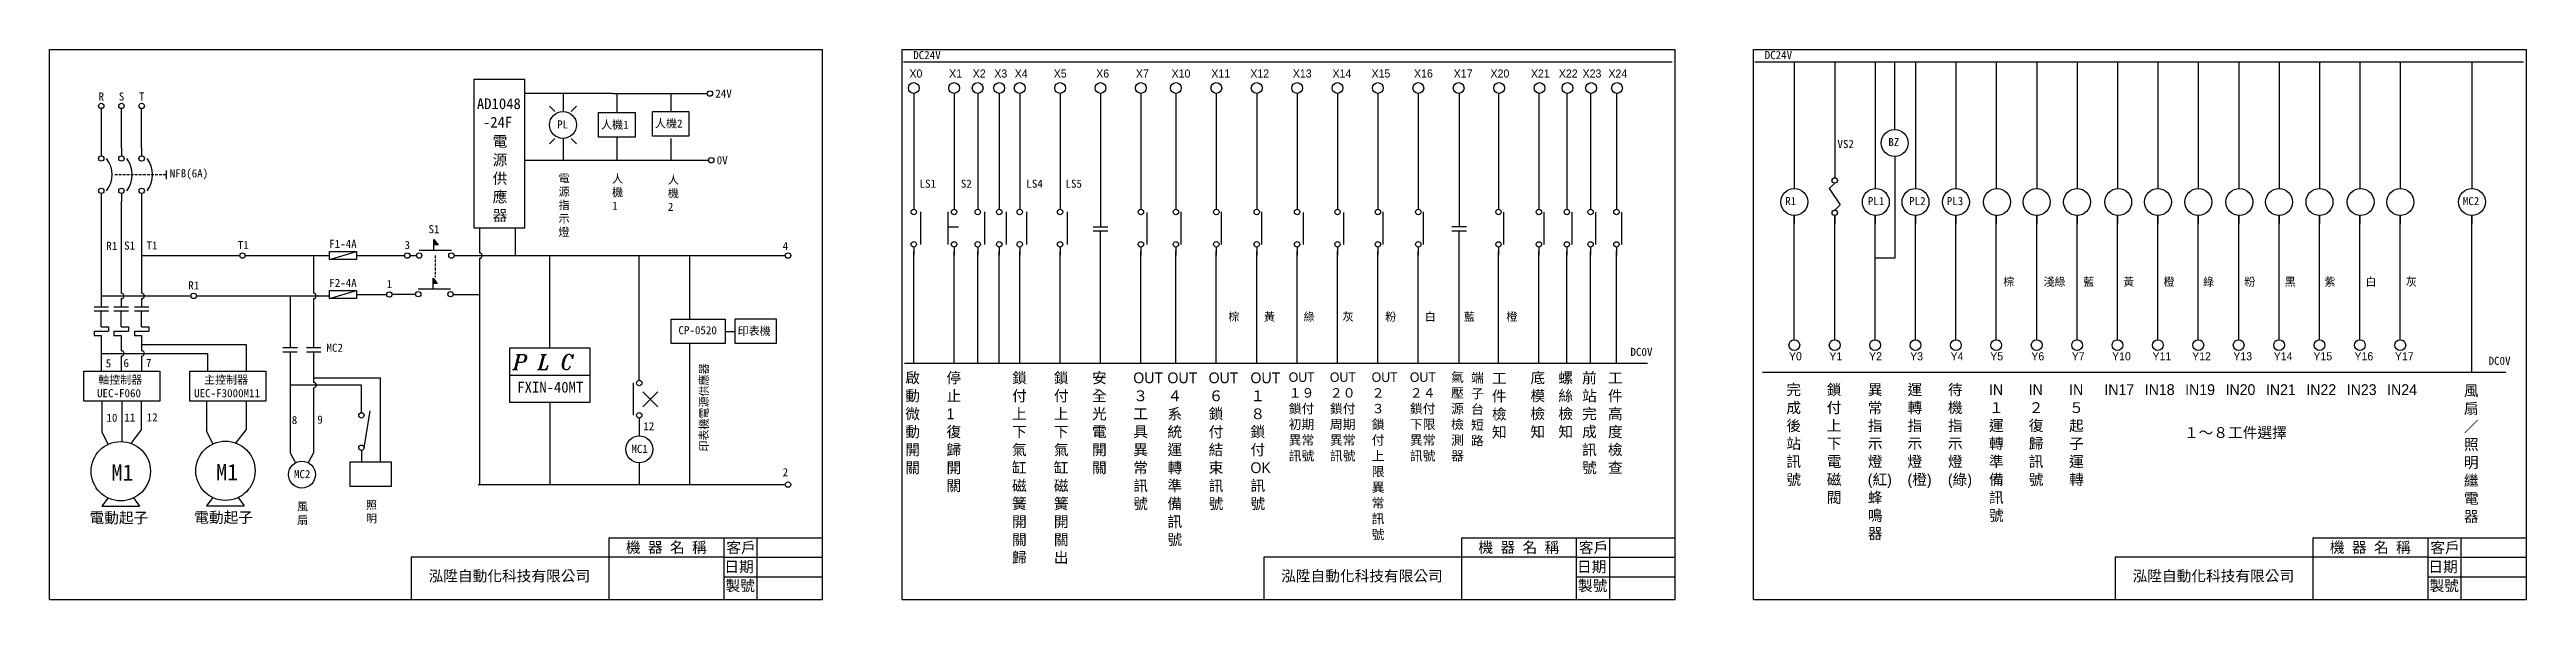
# Model space of a CAD drawing. Extents: x -3 to 917, y 1 to 205.
import ezdxf

# ---------------------------------------------------------------- set-up
doc = ezdxf.new("R2010")
doc.units = 0
doc.header["$MEASUREMENT"] = 0
doc.linetypes.add('HIDDEN9', pattern=[1.5, 1, -0.5])
doc.layers.add('DIM', color=6, linetype='CONTINUOUS')
doc.layers.add('圖框層', color=7, linetype='CONTINUOUS')
doc.styles.add('ITALICT', font='italict', dxfattribs={"height": 3.5})
doc.styles.add('STYLE1', font='kaiu.ttf')
doc.styles.add('STYLE2', font='')
doc.styles.add('STYLE3', font='kaiu.ttf', dxfattribs={"height": 3})
doc.styles.add('STYLE4', font='kaiu.ttf', dxfattribs={"height": 3})
doc.styles.get('STYLE2').set_extended_font_data('PMingLiU')

# ---------------------------------------------------------------- blocks, each defined once
blk = doc.blocks.new('MC')
at = {"layer": 'DIM', "color": 6, "linetype": 'Continuous'}
for p, q in [((-4.74, 3.03), (-7.03, -0.02)), ((4.68, 3.03), (6.97, -0.02)), ((-7.03, -0.02), (6.97, -0.02))]:
    blk.add_line(p, q, dxfattribs=at)
blk.add_circle((-0.03, 12.98), 11, dxfattribs=at)
blk = doc.blocks.new('NFB3')
at = {"layer": 'DIM', "color": 6, "linetype": 'Continuous'}
for p, q in [((0, 0), (0, -3)), ((7.5, 0), (7.5, -3)), ((15, 0), (15, -3)), ((0, -17), (0, -20)), ((7.5, -17), (7.5, -20)), ((15, -17), (15, -20))]:
    blk.add_line(p, q, dxfattribs=at)
for centre in [(0, -4), (7.5, -4), (15, -4), (0, -16), (7.5, -16), (15, -16)]:
    blk.add_circle(centre, 1, dxfattribs=at)
for centre in [(-6, -10), (1.5, -10), (9, -10)]:
    blk.add_arc(centre, 10, 323.1301, 36.8699, dxfattribs=at)
blk = doc.blocks.new('OL')
at = {"layer": 'DIM', "color": 6, "linetype": 'Continuous'}
for p, q in [((0, 0), (2.69, 0)), ((2.69, 0), (2.69, -1.57)), ((-2.69, -1.57), (2.69, -1.57)), ((-2.69, -1.57), (-2.69, -3.15)), ((-2.69, -3.15), (0, -3.15))]:
    blk.add_line(p, q, dxfattribs=at)

msp = doc.modelspace()

# ---------------------------------------------------------------- linework, layer by layer
at = {"layer": 'DIM', "color": 6, "linetype": 'Continuous'}
for p, q in [((154.33, 193.68), (154.33, 138.68)), ((173.33, 193.68), (154.33, 193.68)), ((173.33, 138.68), (173.33, 193.68)), ((313.86, 200.24), (599.25, 200.24)), ((473.12, 200.24), (599.25, 200.24)), ((630, 200.24), (915.39, 200.24)), ((644.65, 200.24), (644.65, 153.23)), ((659.65, 200.24), (659.65, 159.22)), ((674.65, 200.24), (674.65, 153.21)), ((681.92, 175.09), (681.92, 200.24)), ((689.65, 200.24), (689.65, 153.22)), ((704.65, 200.24), (704.65, 153.22)), ((719.65, 200.24), (719.65, 153.21)), ((734.65, 200.24), (734.65, 153.22)), ((749.65, 200.24), (749.65, 153.22)), ((764.65, 200.24), (764.65, 153.21)), ((779.65, 200.24), (779.65, 153.22)), ((789.26, 200.24), (915.39, 200.24)), ((794.65, 200.24), (794.65, 153.22)), ((809.65, 200.24), (809.65, 153.21)), ((824.65, 200.24), (824.65, 153.22)), ((839.65, 200.24), (839.65, 153.22)), ((854.65, 200.24), (854.65, 153.21)), ((869.65, 200.24), (869.65, 153.22)), ((896.26, 200.25), (896.26, 153.23)), ((206, 188.45), (173.33, 188.45)), ((187.45, 188.44), (187.45, 181.82)), ((206, 188.45), (241, 188.45)), ((207.45, 188.44), (207.45, 181.38)), ((227.45, 188.44), (227.45, 181.82)), ((317.68, 188.51), (317.68, 147.01)), ((317.68, 188.51), (317.68, 147.01)), ((332.68, 188.51), (332.68, 147.01)), ((332.68, 188.51), (332.68, 147.01)), ((341.43, 188.51), (341.43, 147.01)), ((341.43, 188.51), (341.43, 147.01)), ((349.44, 188.51), (349.44, 147.01)), ((349.44, 188.51), (349.44, 147.01)), ((357.03, 188.51), (357.03, 147.01)), ((357.03, 188.51), (357.03, 147.01)), ((372.03, 188.51), (372.03, 147.01)), ((372.03, 188.51), (372.03, 147.01)), ((387.03, 188.51), (387.03, 139.06)), ((387.03, 188.51), (387.03, 139.06)), ((402.03, 188.51), (402.03, 147.01)), ((402.03, 188.51), (402.03, 147.01)), ((415.03, 188.51), (415.03, 147.01)), ((415.03, 188.51), (415.03, 147.01)), ((430.03, 188.51), (430.03, 147.01)), ((430.03, 188.51), (430.03, 147.01)), ((445.03, 188.51), (445.03, 147.01)), ((445.03, 188.51), (445.03, 147.01)), ((460.03, 188.51), (460.03, 147.01)), ((460.03, 188.51), (460.03, 147.01)), ((475.03, 188.51), (475.03, 147.01)), ((475.03, 188.51), (475.03, 147.01)), ((490.03, 188.51), (490.03, 147.01)), ((490.03, 188.51), (490.03, 147.01)), ((505.03, 188.51), (505.03, 147.01)), ((505.03, 188.51), (505.03, 147.01)), ((520.22, 188.52), (520.22, 139.07)), ((520.22, 188.52), (520.22, 139.07)), ((534.81, 188.5), (534.81, 147)), ((534.81, 188.5), (534.81, 147)), ((549.81, 188.5), (549.81, 147)), ((549.81, 188.5), (549.81, 147)), ((560.18, 188.5), (560.18, 147)), ((560.18, 188.5), (560.18, 147)), ((569, 188.5), (569, 147)), ((569, 188.5), (569, 147)), ((578.6, 188.5), (578.6, 147)), ((578.6, 188.5), (578.6, 147)), ((16, 182.86), (16, 168.36)), ((23.5, 168.36), (23.5, 182.86)), ((31, 168.36), (31, 182.86)), ((184.45, 181.82), (182.45, 183.82)), ((192.45, 183.82), (190.45, 181.82)), ((184.45, 171.82), (182.45, 169.82)), ((187.45, 171.82), (187.45, 163.73)), ((190.45, 171.82), (192.45, 169.82)), ((207.45, 172.27), (207.45, 163.73)), ((227.45, 171.82), (227.45, 163.73)), ((40.16, 159.85), (40.16, 156.7)), ((173.33, 163.73), (241.5, 163.73)), ((644.65, 160.22), (644.65, 157.22)), ((659.65, 160.22), (659.65, 157.22)), ((681.92, 165.09), (681.92, 127.33)), ((16, 148.36), (16, 109.38)), ((23.41, 148.36), (23.41, 114.36)), ((31, 148.36), (31, 114.36)), ((317.68, 148.51), (317.68, 145.51)), ((317.68, 148.51), (317.68, 145.51)), ((332.68, 148.51), (332.68, 145.51)), ((341.43, 148.51), (341.43, 145.51)), ((349.44, 148.51), (349.44, 145.51)), ((357.03, 148.51), (357.03, 145.51)), ((372.03, 148.51), (372.03, 145.51)), ((372.03, 148.51), (372.03, 145.51)), ((402.03, 148.51), (402.03, 145.51)), ((415.03, 148.51), (415.03, 145.51)), ((415.03, 148.51), (415.03, 145.51)), ((430.03, 148.51), (430.03, 145.51)), ((445.03, 148.51), (445.03, 145.51)), ((445.03, 148.51), (445.03, 145.51)), ((460.03, 148.51), (460.03, 145.51)), ((460.03, 148.51), (460.03, 145.51)), ((475.03, 148.51), (475.03, 145.51)), ((490.03, 148.51), (490.03, 145.51)), ((490.03, 148.51), (490.03, 145.51)), ((505.03, 148.51), (505.03, 145.51)), ((505.03, 148.51), (505.03, 145.51)), ((534.81, 148.5), (534.81, 145.5)), ((534.81, 148.5), (534.81, 145.5)), ((549.81, 148.5), (549.81, 145.5)), ((549.81, 148.5), (549.81, 145.5)), ((560.18, 148.5), (560.18, 145.5)), ((560.18, 148.5), (560.18, 145.5)), ((569, 148.5), (569, 145.5)), ((569, 148.5), (569, 145.5)), ((578.6, 148.5), (578.6, 145.5)), ((578.6, 148.5), (578.6, 145.5)), ((659.65, 155.22), (657.65, 153.22)), ((657.65, 153.22), (661.65, 147.22)), ((661.65, 147.22), (659.65, 145.22)), ((154.33, 138.68), (173.33, 138.68)), ((156.43, 138.68), (156.43, 129.34)), ((169.68, 138.68), (169.68, 128.36)), ((320.24, 144.51), (320.24, 132.51)), ((330.36, 144.51), (330.36, 132.51)), ((330.36, 139.01), (334.36, 139.01)), ((343.99, 144.51), (343.99, 132.51)), ((352, 144.51), (352, 132.51)), ((359.59, 144.51), (359.59, 132.51)), ((374.59, 144.51), (374.59, 132.51)), ((384.33, 139.06), (389.73, 139.06)), ((404.22, 144.36), (404.22, 132.51)), ((416.87, 144.51), (416.87, 132.51)), ((431.87, 144.51), (431.87, 132.51)), ((446.87, 144.51), (446.87, 132.51)), ((462.22, 144.36), (462.22, 132.51)), ((477.22, 144.36), (477.22, 132.51)), ((491.87, 144.51), (491.87, 132.51)), ((506.87, 144.51), (506.87, 132.51)), ((517.52, 139.07), (522.92, 139.07)), ((536.65, 144.5), (536.65, 132.5)), ((551.65, 144.5), (551.65, 132.5)), ((562.02, 144.5), (562.02, 132.5)), ((570.83, 144.5), (570.83, 132.5)), ((580.44, 144.5), (580.44, 132.5)), ((644.65, 143.23), (644.65, 140.23)), ((644.65, 97.11), (644.65, 143.22)), ((659.65, 97.11), (659.65, 143.22)), ((659.65, 143.22), (659.65, 140.22)), ((674.65, 97.11), (674.65, 143.22)), ((674.65, 143.22), (674.65, 140.22)), ((689.65, 97.11), (689.65, 143.22)), ((689.65, 143.22), (689.65, 140.22)), ((704.65, 97.11), (704.65, 143.22)), ((704.65, 143.22), (704.65, 140.22)), ((719.65, 97.11), (719.65, 143.22)), ((719.65, 143.22), (719.65, 140.22)), ((734.65, 97.11), (734.65, 143.22)), ((734.65, 143.22), (734.65, 140.22)), ((749.65, 97.11), (749.65, 143.22)), ((749.65, 143.22), (749.65, 140.22)), ((764.65, 97.11), (764.65, 143.22)), ((764.65, 143.22), (764.65, 140.22)), ((779.65, 97.11), (779.65, 143.22)), ((779.65, 143.22), (779.65, 140.22)), ((794.65, 97.11), (794.65, 143.22)), ((794.65, 143.22), (794.65, 140.22)), ((809.65, 97.11), (809.65, 143.22)), ((809.65, 143.22), (809.65, 140.22)), ((824.65, 97.11), (824.65, 143.22)), ((824.65, 143.22), (824.65, 140.22)), ((839.65, 97.11), (839.65, 143.22)), ((839.65, 143.22), (839.65, 140.22)), ((854.65, 97.11), (854.65, 143.22)), ((854.65, 143.22), (854.65, 140.22)), ((869.65, 97.11), (869.65, 143.22)), ((869.65, 143.22), (869.65, 140.22)), ((896.26, 85.04), (896.26, 143.23)), ((896.26, 143.23), (896.26, 140.23)), ((100.73, 126.88), (110.73, 129.88)), ((100.73, 129.88), (110.73, 129.88)), ((100.73, 126.88), (100.73, 129.88)), ((110.73, 129.88), (110.73, 126.88)), ((134.04, 130.36), (146.04, 130.36)), ((139.54, 130.36), (139.54, 134.36)), ((139.54, 134.36), (141.04, 132.36)), ((141.04, 132.36), (139.54, 132.36)), ((317.68, 131.51), (317.68, 128.51)), ((317.68, 131.51), (317.68, 128.51)), ((317.68, 88.37), (317.68, 130.01)), ((317.68, 88.51), (317.68, 130.01)), ((332.68, 131.51), (332.68, 128.51)), ((332.68, 88.37), (332.68, 130.01)), ((332.68, 88.51), (332.68, 130.01)), ((341.43, 131.51), (341.43, 128.51)), ((341.43, 88.37), (341.43, 130.01)), ((341.43, 88.51), (341.43, 130.01)), ((349.44, 131.51), (349.44, 128.51)), ((349.44, 88.37), (349.44, 130.01)), ((349.44, 88.51), (349.44, 130.01)), ((357.03, 131.51), (357.03, 128.51)), ((357.03, 88.37), (357.03, 130.01)), ((357.03, 88.51), (357.03, 130.01)), ((372.03, 131.51), (372.03, 128.51)), ((372.03, 131.51), (372.03, 128.51)), ((372.03, 88.51), (372.03, 130.01)), ((372.03, 88.37), (372.03, 130.01)), ((384.33, 137.49), (389.71, 137.49)), ((387.03, 88.37), (387.03, 137.49)), ((387.03, 88.51), (387.03, 137.49)), ((402.03, 131.51), (402.03, 128.51)), ((402.03, 88.37), (402.03, 130.01)), ((402.03, 88.51), (402.03, 130.01)), ((415.03, 131.51), (415.03, 128.51)), ((415.03, 131.51), (415.03, 128.51)), ((415.03, 88.37), (415.03, 130.01)), ((415.03, 88.51), (415.03, 130.01)), ((430.03, 131.51), (430.03, 128.51)), ((430.03, 88.37), (430.03, 130.01)), ((430.03, 88.51), (430.03, 130.01)), ((445.03, 131.51), (445.03, 128.51)), ((445.03, 131.51), (445.03, 128.51)), ((445.03, 88.51), (445.03, 130.01)), ((445.03, 88.37), (445.03, 130.01)), ((460.03, 131.51), (460.03, 128.51)), ((460.03, 131.51), (460.03, 128.51)), ((460.03, 88.37), (460.03, 130.01)), ((460.03, 88.51), (460.03, 130.01)), ((475.03, 131.51), (475.03, 128.51)), ((475.03, 88.37), (475.03, 130.01)), ((475.03, 88.51), (475.03, 130.01)), ((490.03, 131.51), (490.03, 128.51)), ((490.03, 131.51), (490.03, 128.51)), ((490.03, 88.51), (490.03, 130.01)), ((490.03, 88.37), (490.03, 130.01)), ((505.03, 131.51), (505.03, 128.51)), ((505.03, 131.51), (505.03, 128.51)), ((505.03, 88.37), (505.03, 130.01)), ((505.03, 88.51), (505.03, 130.01)), ((517.52, 137.5), (522.91, 137.5)), ((520.22, 88.38), (520.22, 137.5)), ((520.22, 88.52), (520.22, 137.5)), ((534.81, 131.5), (534.81, 128.5)), ((534.81, 131.5), (534.81, 128.5)), ((534.81, 88.36), (534.81, 130)), ((534.81, 88.5), (534.81, 130)), ((549.81, 131.5), (549.81, 128.5)), ((549.81, 131.5), (549.81, 128.5)), ((549.81, 88.36), (549.81, 130)), ((549.81, 88.5), (549.81, 130)), ((560.18, 131.5), (560.18, 128.5)), ((560.18, 131.5), (560.18, 128.5)), ((560.18, 88.36), (560.18, 130)), ((560.18, 88.5), (560.18, 130)), ((569, 131.5), (569, 128.5)), ((569, 131.5), (569, 128.5)), ((569, 88.36), (569, 130)), ((569, 88.5), (569, 130)), ((578.6, 131.5), (578.6, 128.5)), ((578.6, 131.5), (578.6, 128.5)), ((578.6, 88.36), (578.6, 130)), ((578.6, 88.5), (578.6, 130)), ((31, 128.36), (67.45, 128.36)), ((39.17, 128.36), (45.69, 128.36)), ((55.69, 128.36), (65.27, 128.36)), ((55.69, 128.36), (65.27, 128.36)), ((69.45, 128.36), (100.73, 128.36)), ((94.79, 128.36), (94.79, 114.36)), ((110.73, 126.88), (100.73, 126.88)), ((110.73, 128.36), (128.61, 128.36)), ((120.99, 128.36), (128.61, 128.36)), ((128.6, 128.36), (128.61, 128.36)), ((130.61, 128.36), (133.04, 128.36)), ((132.04, 128.36), (133.04, 128.36)), ((139.18, 116.02), (139.18, 120.02)), ((139.18, 120.02), (140.68, 118.02)), ((147.04, 128.36), (157.56, 128.36)), ((156, 128.36), (270, 128.36)), ((156.42, 127.37), (156.42, 43.36)), ((182.38, 128.36), (182.38, 93.9)), ((215.77, 82.07), (215.77, 128.36)), ((234.43, 128.36), (234.43, 104.79)), ((681.92, 127.33), (674.65, 127.33)), ((16, 113.39), (49.32, 113.39)), ((23.41, 112.36), (23.41, 109.38)), ((31, 112.36), (31, 109.38)), ((51.32, 113.39), (100.73, 113.39)), ((86.11, 113.39), (86.11, 94.18)), ((94.79, 112.36), (94.79, 94.18)), ((100.73, 112.4), (110.73, 115.4)), ((100.73, 115.4), (110.73, 115.4)), ((100.73, 112.4), (100.73, 115.4)), ((110.73, 112.4), (100.73, 112.4)), ((110.73, 115.4), (110.73, 112.4)), ((110.73, 113.9), (121.98, 113.9)), ((122.33, 113.24), (122.34, 113.24)), ((123.97, 114.02), (129.68, 114.02)), ((129.68, 114.02), (132.68, 114.02)), ((133.68, 116.02), (145.68, 116.02)), ((140.68, 118.02), (139.18, 118.02)), ((146.67, 113.87), (156.42, 113.87)), ((13.31, 109.38), (18.69, 109.38)), ((13.31, 107.8), (18.69, 107.8)), ((16, 101.86), (16, 107.8)), ((20.72, 109.38), (26.1, 109.38)), ((20.72, 107.8), (26.1, 107.8)), ((23.41, 101.86), (23.41, 107.8)), ((28.31, 109.38), (33.69, 109.38)), ((28.31, 107.8), (33.69, 107.8)), ((31, 101.86), (31, 107.8)), ((16, 98.71), (16, 85.41)), ((16, 92.06), (55.48, 92.06)), ((23.41, 98.71), (23.41, 93.06)), ((31, 98.71), (31, 93.06)), ((31, 95.39), (69.76, 95.39)), ((55.48, 92.06), (55.48, 85.56)), ((69.76, 95.39), (69.76, 85.56)), ((83.42, 94.18), (88.82, 94.18)), ((83.42, 92.61), (88.8, 92.61)), ((86.11, 92.61), (86.11, 55.2)), ((92.17, 94.19), (97.57, 94.19)), ((92.17, 92.61), (97.56, 92.61)), ((94.87, 92.61), (94.87, 81.3)), ((197.57, 94.01), (167.57, 94.01)), ((167.57, 94.01), (167.57, 74.01)), ((197.57, 74.01), (197.57, 94.01)), ((234.43, 95.67), (234.43, 43.36)), ((247.63, 100.23), (251.39, 100.23)), ((23.41, 91.06), (23.41, 85.41)), ((31, 91.06), (31, 85.41)), ((94.87, 83), (119.69, 83)), ((119.69, 51.85), (119.69, 83)), ((167.57, 83.98), (192.23, 83.98)), ((176.88, 84.03), (176.88, 83.98)), ((192.23, 84.03), (197.57, 84.03)), ((197.57, 84.03), (197.57, 83.98)), ((314.24, 88.37), (590.19, 88.37)), ((632.85, 85.04), (908.8, 85.04)), ((16.25, 74.35), (16.25, 62.86)), ((23.6, 74.35), (23.6, 59.34)), ((30.88, 74.35), (30.88, 63.59)), ((55.13, 74.36), (55.13, 63.01)), ((69.76, 74.36), (69.76, 63.74)), ((112.59, 80.3), (86.11, 80.3)), ((94.87, 79.3), (94.87, 55.2)), ((112.59, 70.04), (112.59, 80.3)), ((167.57, 74.01), (197.57, 74.01)), ((182.57, 74.01), (182.57, 62.43)), ((213.45, 81.07), (213.45, 69.07)), ((217.09, 72.2), (222.63, 77.74)), ((217.09, 77.74), (222.63, 72.2)), ((113.59, 57.04), (115.9, 70.72)), ((182.59, 66.78), (182.59, 56.37)), ((215.77, 68.07), (215.77, 61.46)), ((16.13, 63.11), (18.53, 58.29)), ((27.06, 58.57), (30.88, 63.59)), ((55.01, 63.26), (57.41, 58.44)), ((65.94, 58.71), (69.76, 63.74)), ((86.11, 55.2), (88.11, 51.49)), ((94.87, 55.2), (92.86, 51.49)), ((112.59, 56.04), (112.59, 51.85)), ((182.57, 60.81), (182.57, 43.36)), ((215.77, 51.46), (215.77, 43.36)), ((156, 43.36), (270, 43.36))]:
    msp.add_line(p, q, dxfattribs=at)
at = {"layer": 'DIM', "color": 6, "linetype": 'HIDDEN9'}
for p, q in [((21, 158.36), (40.16, 158.36)), ((140.04, 128.36), (140.04, 120.36))]:
    msp.add_line(p, q, dxfattribs=at)
at = {"layer": 'DIM', "color": 6, "linetype": 'Continuous'}
for points in [[(214.21, 172.27), (200.69, 172.27), (200.69, 181.38), (214.21, 181.38)], [(234.21, 172.7), (220.69, 172.7), (220.69, 181.82), (234.21, 181.82)], [(227.67, 104.79), (247.63, 104.79), (247.63, 95.66), (227.67, 95.66)], [(251.39, 104.86), (266.57, 104.86), (266.57, 95.68), (251.39, 95.68)], [(9.49, 85.41), (37.71, 85.41), (37.71, 74.35), (9.49, 74.35)], [(48.83, 85.42), (77.05, 85.42), (77.05, 74.36), (48.83, 74.36)], [(108.47, 51.85), (123.65, 51.85), (123.65, 42.68), (108.47, 42.68)]]:
    msp.add_lwpolyline(points, close=True, dxfattribs=at)
for centre, radius in [((16, 183.86), 1), ((23.5, 183.86), 1), ((31, 183.86), 1), ((242, 188.45), 1), ((317.68, 190.51), 2), ((317.68, 190.51), 2), ((332.68, 190.51), 2), ((332.68, 190.51), 2), ((341.43, 190.51), 2), ((341.43, 190.51), 2), ((349.44, 190.51), 2), ((349.44, 190.51), 2), ((357.03, 190.51), 2), ((357.03, 190.51), 2), ((372.03, 190.51), 2), ((372.03, 190.51), 2), ((387.03, 190.51), 2), ((387.03, 190.51), 2), ((402.03, 190.51), 2), ((402.03, 190.51), 2), ((415.03, 190.51), 2), ((415.03, 190.51), 2), ((430.03, 190.51), 2), ((430.03, 190.51), 2), ((445.03, 190.51), 2), ((445.03, 190.51), 2), ((460.03, 190.51), 2), ((460.03, 190.51), 2), ((475.03, 190.51), 2), ((475.03, 190.51), 2), ((490.03, 190.51), 2), ((490.03, 190.51), 2), ((505.03, 190.51), 2), ((505.03, 190.51), 2), ((520.03, 190.51), 2), ((520.03, 190.51), 2), ((535.03, 190.51), 2), ((535.03, 190.51), 2), ((550.03, 190.51), 2), ((550.03, 190.51), 2), ((560.4, 190.51), 2), ((560.4, 190.51), 2), ((569.21, 190.51), 2), ((569.21, 190.51), 2), ((578.82, 190.51), 2), ((578.82, 190.51), 2), ((187.45, 176.82), 5), ((681.92, 170.09), 5), ((242.5, 163.73), 1), ((659.65, 156.22), 1), ((644.65, 148.23), 5), ((674.91, 148.22), 5), ((689.65, 148.22), 5), ((704.65, 148.22), 5), ((719.91, 148.22), 5), ((734.65, 148.22), 5), ((749.65, 148.22), 5), ((764.91, 148.22), 5), ((779.65, 148.22), 5), ((794.65, 148.22), 5), ((809.91, 148.22), 5), ((824.65, 148.22), 5), ((839.65, 148.22), 5), ((854.91, 148.22), 5), ((869.65, 148.22), 5), ((896.26, 148.23), 5), ((317.68, 144.51), 1), ((317.68, 144.51), 1), ((332.68, 144.51), 1), ((341.43, 144.51), 1), ((349.44, 144.51), 1), ((357.03, 144.51), 1), ((372.03, 144.51), 1), ((372.03, 144.51), 1), ((402.03, 144.51), 1), ((415.03, 144.51), 1), ((415.03, 144.51), 1), ((430.03, 144.51), 1), ((445.03, 144.51), 1), ((445.03, 144.51), 1), ((460.03, 144.51), 1), ((460.03, 144.51), 1), ((475.03, 144.51), 1), ((490.03, 144.51), 1), ((490.03, 144.51), 1), ((505.03, 144.51), 1), ((505.03, 144.51), 1), ((534.81, 144.5), 1), ((534.81, 144.5), 1), ((549.81, 144.5), 1), ((549.81, 144.5), 1), ((560.18, 144.5), 1), ((560.18, 144.5), 1), ((569, 144.5), 1), ((569, 144.5), 1), ((578.6, 144.5), 1), ((578.6, 144.5), 1), ((659.65, 144.22), 1), ((68.45, 128.36), 1), ((129.61, 128.36), 1), ((134.04, 128.36), 1), ((146.04, 128.36), 1), ((271, 128.36), 1), ((317.68, 132.51), 1), ((317.68, 132.51), 1), ((332.68, 132.51), 1), ((341.43, 132.51), 1), ((349.44, 132.51), 1), ((357.03, 132.51), 1), ((372.03, 132.51), 1), ((372.03, 132.51), 1), ((402.03, 132.51), 1), ((415.03, 132.51), 1), ((415.03, 132.51), 1), ((430.03, 132.51), 1), ((445.03, 132.51), 1), ((445.03, 132.51), 1), ((460.03, 132.51), 1), ((460.03, 132.51), 1), ((475.03, 132.51), 1), ((490.03, 132.51), 1), ((490.03, 132.51), 1), ((505.03, 132.51), 1), ((505.03, 132.51), 1), ((534.81, 132.5), 1), ((534.81, 132.5), 1), ((549.81, 132.5), 1), ((549.81, 132.5), 1), ((560.18, 132.5), 1), ((560.18, 132.5), 1), ((569, 132.5), 1), ((569, 132.5), 1), ((578.6, 132.5), 1), ((578.6, 132.5), 1), ((50.32, 113.39), 1), ((122.98, 113.9), 1), ((133.68, 114.02), 1), ((145.68, 114.02), 1), ((644.65, 95.11), 2), ((659.65, 95.11), 2), ((674.64, 95.11), 2), ((689.65, 95.11), 2), ((704.65, 95.11), 2), ((719.64, 95.11), 2), ((734.65, 95.11), 2), ((749.65, 95.11), 2), ((764.64, 95.11), 2), ((779.65, 95.11), 2), ((794.65, 95.11), 2), ((809.64, 95.11), 2), ((824.65, 95.11), 2), ((839.65, 95.11), 2), ((854.64, 95.11), 2), ((869.65, 95.11), 2), ((215.77, 81.07), 1), ((112.59, 69.04), 1), ((215.77, 69.07), 1), ((112.59, 57.04), 1), ((215.77, 56.46), 5), ((90.49, 47.09), 5), ((271, 43.36), 1)]:
    msp.add_circle(centre, radius, dxfattribs=at)
for centre in [(156.43, 128.34), (23.41, 113.36), (31, 113.36), (94.79, 113.36), (23.41, 92.06), (31, 92.06), (94.87, 80.3)]:
    msp.add_arc(centre, 1, 270, 90, dxfattribs=at)
for points in [[(139.54, 134.36), (139.54, 132.36), (141.04, 132.36)], [(139.18, 120.02), (139.18, 118.02), (140.68, 118.02)]]:
    msp.add_solid(points, dxfattribs=at)
at = {"layer": '圖框層', "color": 7}
for p, q in [((-3.2, 204.77), (283.8, 204.77)), ((-3.2, 0.77), (-3.2, 204.77)), ((283.8, 0.77), (283.8, 204.77)), ((313.36, 204.77), (600.36, 204.77)), ((313.36, 0.77), (313.36, 204.77)), ((600.36, 0.77), (600.36, 204.77)), ((629.5, 204.77), (916.5, 204.77)), ((629.5, 0.77), (629.5, 204.77)), ((916.5, 0.77), (916.5, 204.77)), ((204.53, 23.62), (283.8, 23.62)), ((204.53, 23.62), (204.53, 0.77)), ((247.26, 0.77), (247.26, 23.62)), ((259.6, 0.77), (259.6, 23.62)), ((521.09, 23.62), (600.36, 23.62)), ((521.09, 23.62), (521.09, 0.77)), ((563.82, 0.77), (563.82, 23.62)), ((576.16, 0.77), (576.16, 23.62)), ((837.24, 23.62), (916.5, 23.62)), ((837.24, 23.62), (837.24, 0.77)), ((879.96, 0.77), (879.96, 23.62)), ((892.3, 0.77), (892.3, 23.62)), ((131.13, 16.4), (131.13, 0.77)), ((204.53, 16.4), (131.13, 16.4)), ((247.26, 16.4), (204.53, 16.4)), ((247.26, 16.4), (283.8, 16.4)), ((447.69, 16.4), (447.69, 0.77)), ((521.09, 16.4), (447.69, 16.4)), ((563.82, 16.4), (521.09, 16.4)), ((563.82, 16.4), (600.36, 16.4)), ((763.84, 16.4), (763.84, 0.77)), ((837.24, 16.4), (763.84, 16.4)), ((879.96, 16.4), (837.24, 16.4)), ((879.96, 16.4), (916.5, 16.4)), ((-3.2, 0.77), (283.8, 0.77)), ((247.26, 9.18), (283.8, 9.18)), ((313.36, 0.77), (600.36, 0.77)), ((563.82, 9.18), (600.36, 9.18)), ((629.5, 0.77), (916.5, 0.77)), ((879.96, 9.18), (916.5, 9.18))]:
    msp.add_line(p, q, dxfattribs=at)

# ---------------------------------------------------------------- block references
at = {"layer": 'DIM', "color": 6, "linetype": 'Continuous'}
for name, p in [('NFB3', (16, 168.36)), ('OL', (16, 101.86)), ('OL', (23.41, 101.86)), ('OL', (31, 101.86)), ('MC', (23.26, 35.37)), ('MC', (62.15, 35.52))]:
    msp.add_blockref(name, p, dxfattribs=at)

# ---------------------------------------------------------------- texts
for s, height, style, p in [('DC24V', 3, 'STYLE1', (317.49, 201.23)), ('DC24V', 3, 'STYLE1', (633.64, 201.23)), ('R', 3, 'STYLE1', (15, 185.86)), ('S', 3, 'STYLE1', (22.5, 185.86)), ('T', 3, 'STYLE1', (30, 185.86)), ('AD1048', 4, 'STYLE4', (155.47, 182.68)), ('24V', 3, 'STYLE3', (244, 186.95)), ('-24F', 4, 'STYLE4', (157.72, 175.82)), ('PL', 3, 'STYLE3', (185.28, 175.5)), ('人機1', 3, 'STYLE3', (201.59, 175.39)), ('人機2', 3, 'STYLE3', (221.59, 175.83)), ('源', 4, 'STYLE1', (161.33, 161.82)), ('電', 4, 'STYLE1', (161.33, 168.68)), ('NFB(6A)', 3, 'STYLE1', (41.41, 157.36)), ('供', 4, 'STYLE1', (161.33, 154.96)), ('0V', 3, 'STYLE3', (244.5, 162.23)), ('應', 4, 'STYLE1', (161.33, 148.11)), ('S1', 3, 'STYLE3', (137.52, 136.65)), ('器', 4, 'STYLE1', (161.33, 141.25)), ('R1', 3, 'STYLE4', (17.87, 130.45)), ('S1', 3, 'STYLE4', (24.48, 130.54)), ('T1', 3, 'STYLE4', (32.82, 130.63)), ('T1', 3, 'STYLE4', (66.71, 130.76)), ('F1-4A', 3, 'STYLE4', (100.65, 131.19)), ('3', 3, 'STYLE4', (128.6, 130.76)), ('4', 3, 'STYLE3', (269, 130.36)), ('F2-4A', 3, 'STYLE4', (100.65, 116.71)), ('R1', 3, 'STYLE4', (48.31, 115.78)), ('1', 3, 'STYLE4', (121.97, 116.29)), ('CP-0520', 3, 'STYLE3', (230.31, 99.15)), ('印表機', 3, 'STYLE3', (252.29, 98.87)), ('DC0V', 3, 'STYLE1', (583.81, 91.13)), ('軸控制器', 3, 'STYLE3', (14.82, 80.76)), ('5', 3, 'STYLE4', (17.64, 86.87)), ('6', 3, 'STYLE4', (24.25, 86.96)), ('7', 3, 'STYLE4', (32.59, 87.05)), ('主控制器', 3, 'STYLE3', (54.16, 80.77)), ('P L C', 5.534, 'ITALICT', (168.7, 86.06)), ('DC0V', 3, 'STYLE1', (902.42, 87.8)), ('UEC-F060', 3, 'STYLE3', (14.44, 75.78)), ('UEC-F3000M11', 3, 'STYLE3', (50.48, 75.79)), ('FXIN-40MT', 4, 'STYLE4', (170.48, 77.52)), ('10', 3, 'STYLE4', (17.92, 66.66)), ('11', 3, 'STYLE4', (24.54, 66.75)), ('12', 3, 'STYLE4', (32.88, 66.84)), ('8', 3, 'STYLE4', (86.73, 65.84)), ('9', 3, 'STYLE4', (96.21, 65.99)), ('12', 3, 'STYLE3', (217.25, 63.53)), ('MC1', 3, 'STYLE3', (212.83, 55.13)), ('M1', 6, 'STYLE3', (19.78, 44.86)), ('M1', 6, 'STYLE3', (58.66, 45.01)), ('MC2', 3, 'STYLE3', (87.55, 45.76)), ('2', 3, 'STYLE3', (269, 46.47)), ('電動起子', 4, 'STYLE1', (11.63, 29.06)), ('電動起子', 4, 'STYLE1', (50.51, 29.2))]:
    msp.add_text(s, height=height, dxfattribs=dict(at, style=style)).set_placement(p)
at = {"layer": 'DIM', "color": 163, "linetype": 'Continuous'}
for s, style, p in [('X0', 'STYLE2', (316.09, 194.38)), ('X1', 'STYLE2', (330.83, 194.38)), ('X2', 'STYLE2', (339.58, 194.38)), ('X3', 'STYLE2', (347.59, 194.38)), ('X4', 'STYLE2', (355.18, 194.38)), ('X5', 'STYLE2', (369.67, 194.38)), ('X6', 'STYLE2', (385.44, 194.38)), ('X7', 'STYLE2', (400.18, 194.38)), ('X10', 'STYLE2', (413.44, 194.38)), ('X11', 'STYLE2', (428.18, 194.38)), ('X12', 'STYLE2', (442.67, 194.38)), ('X13', 'STYLE2', (458.44, 194.38)), ('X14', 'STYLE2', (473.18, 194.38)), ('X15', 'STYLE2', (487.67, 194.38)), ('X16', 'STYLE2', (503.44, 194.38)), ('X17', 'STYLE2', (518.18, 194.38)), ('X20', 'STYLE2', (531.84, 194.38)), ('X21', 'STYLE2', (546.84, 194.38)), ('X22', 'STYLE2', (557.21, 194.38)), ('X23', 'STYLE2', (566.03, 194.38)), ('X24', 'STYLE2', (575.63, 194.38)), ('VS2', 'STYLE1', (660.65, 168.22)), ('BZ', 'STYLE1', (679.55, 168.94)), ('LS1', 'STYLE1', (319.85, 153.51)), ('S2', 'STYLE1', (335.15, 153.51)), ('LS4', 'STYLE1', (359.5, 153.51)), ('LS5', 'STYLE1', (374.03, 153.51)), ('R1', 'STYLE1', (641.25, 147.07)), ('PL1', 'STYLE1', (671.94, 147.07)), ('PL2', 'STYLE1', (687.28, 147.07)), ('PL3', 'STYLE1', (701.25, 147.07)), ('MC2', 'STYLE1', (892.86, 147.07)), ('棕', 'STYLE2', (722.2, 117.1)), ('淺綠', 'STYLE2', (737.2, 117.1)), ('藍', 'STYLE2', (751.93, 117.1)), ('黃', 'STYLE2', (766.73, 117.1)), ('橙', 'STYLE2', (781.73, 117.1)), ('綠', 'STYLE2', (796.47, 117.1)), ('粉', 'STYLE2', (811.73, 117.1)), ('黑', 'STYLE2', (826.73, 117.1)), ('紫', 'STYLE2', (841.47, 117.1)), ('白', 'STYLE2', (856.73, 117.1)), ('灰', 'STYLE2', (871.73, 117.1)), ('棕', 'STYLE2', (434.47, 104.14)), ('黃', 'STYLE2', (447.73, 104.14)), ('綠', 'STYLE2', (462.47, 104.14)), ('灰', 'STYLE2', (476.96, 104.14)), ('粉', 'STYLE2', (492.73, 104.14)), ('白', 'STYLE2', (507.47, 104.14)), ('藍', 'STYLE2', (521.96, 104.14)), ('橙', 'STYLE2', (537.73, 104.14)), ('MC2', 'STYLE1', (99.62, 92.65)), ('Y0', 'STYLE2', (642.65, 89.48)), ('Y1', 'STYLE2', (657.65, 89.48)), ('Y2', 'STYLE2', (672.39, 89.48)), ('Y3', 'STYLE2', (687.65, 89.48)), ('Y4', 'STYLE2', (702.65, 89.48)), ('Y5', 'STYLE2', (717.39, 89.48)), ('Y6', 'STYLE2', (732.65, 89.48)), ('Y7', 'STYLE2', (747.65, 89.48)), ('Y10', 'STYLE2', (762.64, 89.48)), ('Y11', 'STYLE2', (777.64, 89.48)), ('Y12', 'STYLE2', (792.37, 89.48)), ('Y13', 'STYLE2', (807.64, 89.48)), ('Y14', 'STYLE2', (822.64, 89.48)), ('Y15', 'STYLE2', (837.37, 89.48)), ('Y16', 'STYLE2', (852.64, 89.48)), ('Y17', 'STYLE2', (867.64, 89.48))]:
    msp.add_text(s, height=3, dxfattribs=dict(at, style=style)).set_placement(p)
at = {"layer": 'DIM', "color": 6, "linetype": 'Continuous', "style": 'STYLE3'}
msp.add_text('印表機電源供應器', height=3, rotation=90, dxfattribs=at).set_placement((241.29, 55.61))
at = {"layer": 'DIM', "color": 4, "linetype": 'Continuous', "style": 'STYLE1'}
for s, p in [('機 器 名 稱', (210.82, 18.1)), ('客戶', (248.08, 18.03)), ('機 器 名 稱', (527.38, 18.1)), ('客戶', (564.65, 18.03)), ('機 器 名 稱', (843.52, 18.1)), ('客戶', (880.79, 18.03)), ('泓陞自動化科技有限公司', (137.54, 7.48)), ('日期', (247.37, 10.9)), ('泓陞自動化科技有限公司', (454.1, 7.48)), ('日期', (563.93, 10.9)), ('泓陞自動化科技有限公司', (770.25, 7.48)), ('日期', (880.08, 10.9)), ('製號', (247.77, 3.87)), ('製號', (564.33, 3.87)), ('製號', (880.47, 3.87))]:
    msp.add_text(s, height=4, dxfattribs=at).set_placement(p)
at = {"layer": 'DIM', "color": 6, "linetype": 'Continuous', "attachment_point": 1}
for s, insert, char_height, width, style in [('電源指示燈', (185.81, 158.54), 3, 3.044, 'STYLE4'), ('人機1', (205.69, 158.34), 3, 1.2804, 'STYLE4'), ('人機2', (226.39, 157.94), 3, 2.0362, 'STYLE4'), ('啟動微動開關', (314.54, 84.98), 4, 6.8941, 'STYLE2'), ('停止1復歸開關', (329.84, 84.98), 4, 2.9113, 'STYLE2'), ('鎖付上下氣缸磁簧開關歸', (354.19, 84.98), 4, 7.2876, 'STYLE2'), ('鎖付上下氣缸磁簧開關\\P出', (369.71, 84.98), 4, 3.5716, 'STYLE2'), ('安全光電開關', (383.89, 84.98), 4, 7.8289, 'STYLE2'), ('OUT３工具異常訊號', (399.19, 84.98), 4, 8.4371, 'STYLE2'), ('OUT４系統運轉準備訊號', (411.89, 84.98), 4, 4.5438, 'STYLE2'), ('OUT６鎖付結束訊號', (427.19, 84.98), 4, 6.5195, 'STYLE2'), ('OUT１８鎖付OK訊號', (442.71, 84.98), 4, 10.2844, 'STYLE2'), ('OUT１９鎖付初期異常訊號', (456.89, 84.98), 3.5, 9.7465, 'STYLE2'), ('OUT２０鎖付周期異常訊號', (472.19, 84.98), 3.5, 9.7465, 'STYLE2'), ('OUT２３鎖付上限異常訊號', (487.71, 84.98), 3.5, 8.8434, 'STYLE2'), ('OUT２４鎖付下限異常訊號', (501.89, 84.98), 3.5, 9.5281, 'STYLE2'), ('氣壓源檢測器', (517.19, 84.98), 3.5, 7.74, 'STYLE2'), ('端子台短路', (524.6, 84.73), 3.5, 7.74, 'STYLE2'), ('工件檢知', (532.38, 84.85), 4, 7.8289, 'STYLE2'), ('底模檢知', (546.67, 84.98), 4, 7.8289, 'STYLE2'), ('螺絲檢知', (557.04, 84.98), 4, 7.8289, 'STYLE2'), ('前站完成訊號', (565.85, 84.98), 4, 7.8289, 'STYLE2'), ('工件高度檢查', (575.46, 84.98), 4, 7.8289, 'STYLE2'), ('完成後站訊號', (641.69, 80.6), 4, 9.2096, 'STYLE2'), ('鎖付上下電磁閥', (656.69, 80.6), 4, 7.8541, 'STYLE2'), ('異常指示燈(紅)蜂鳴器', (671.93, 80.6), 4, 8.6571, 'STYLE2'), ('運轉指示燈(橙)', (686.69, 80.6), 4, 6.9756, 'STYLE2'), ('待機指示燈(綠)', (701.69, 80.6), 4, 8.3208, 'STYLE2'), ('IN１運轉準備訊號', (716.93, 80.6), 4, 3.5006, 'STYLE2'), ('IN２復歸訊號', (731.69, 80.6), 4, 8.5348, 'STYLE2'), ('IN５起子運轉', (746.69, 80.6), 4, 6.6801, 'STYLE2'), ('IN17', (759.79, 80.6), 4, 3.5006, 'STYLE2'), ('IN18', (774.79, 80.6), 4, 3.5006, 'STYLE2'), ('IN19', (789.79, 80.6), 4, 3.5006, 'STYLE2'), ('IN20', (804.79, 80.6), 4, 3.5006, 'STYLE2'), ('IN21', (819.79, 80.6), 4, 3.5006, 'STYLE2'), ('IN22', (834.79, 80.6), 4, 3.5006, 'STYLE2'), ('IN23', (849.79, 80.6), 4, 3.5006, 'STYLE2'), ('IN24', (864.79, 80.6), 4, 3.5006, 'STYLE2'), ('風扇／照明繼電\\P器', (893.28, 80.26), 4, 8.2698, 'STYLE2'), ('１～８工件選擇', (789.32, 64.66), 4, 55.59, 'STYLE2'), ('風扇', (88.73, 36.7), 3, 1.472, 'STYLE4'), ('照明', (114.31, 37.29), 3, 0.5747, 'STYLE4')]:
    msp.add_mtext(s, dxfattribs=dict(at, insert=insert, char_height=char_height, width=width, style=style))

doc.saveas('drawing.dxf')
